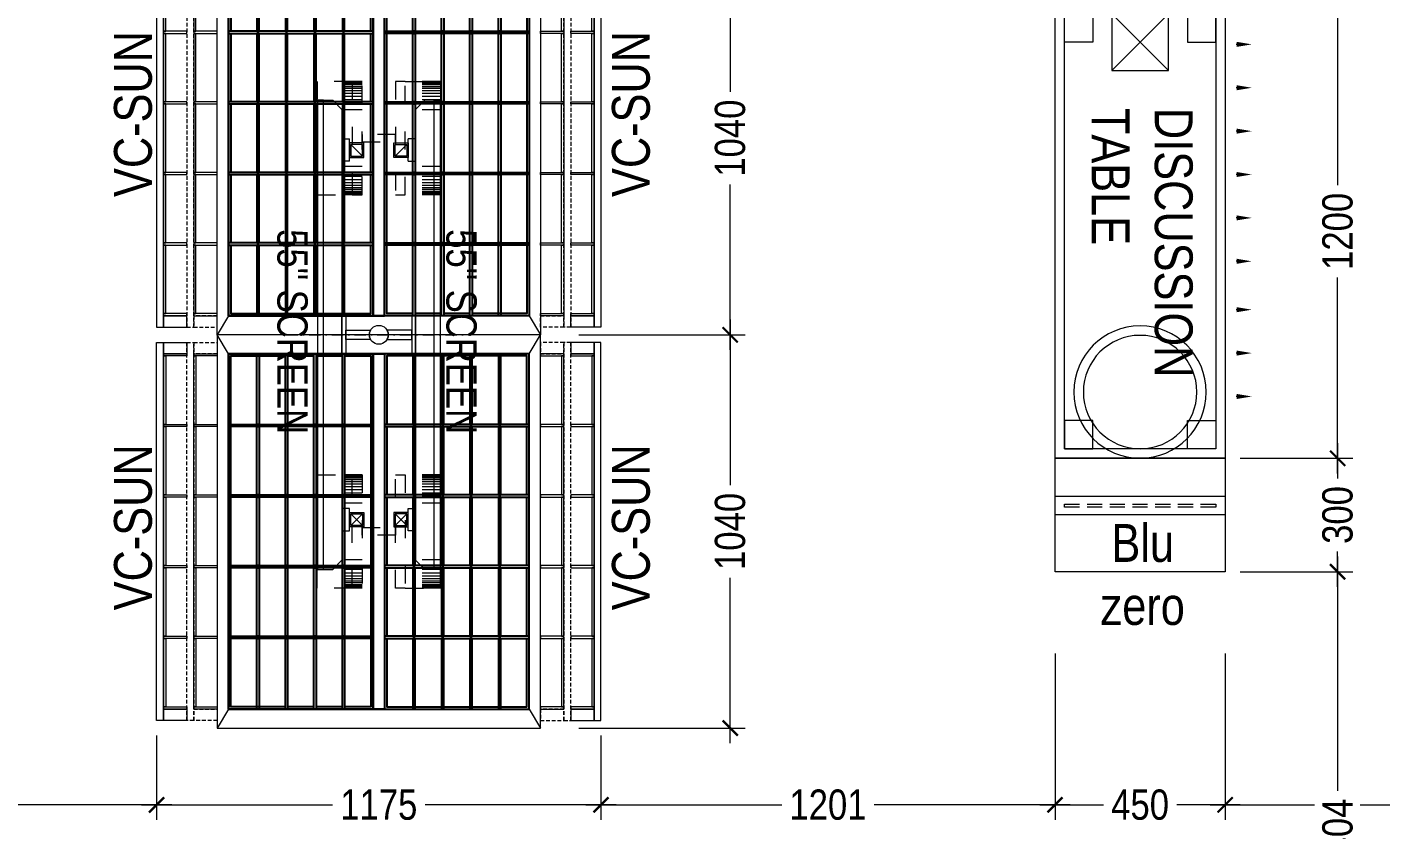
# Model space of a CAD drawing. Extents: x 8916 to 22657, y -1037022 to -1027677.
# Drawn here: x 17147 to 20727, y -1035155 to -1033031 of the extents above; entities that cross this region are included whole.
import ezdxf
from ezdxf.lldxf.tags import DXFTag

# ---------------------------------------------------------------- set-up
doc = ezdxf.new("R2010")
doc.units = 0
doc.header["$LTSCALE"] = 40
doc.header["$MEASUREMENT"] = 0
doc.header["$PDMODE"] = 3
for name, pattern in [('a_p6_plan_L18$0$HIDDEN', [0.375, 0.25, -0.125]), ('ACAD_ISO03W100', [30, 12, -18]), ('D10_DASHED', [0.75, 0.5, -0.25]), ('DASHDOT2', [0.5, 0.25, -0.125, 0, -0.125]), ('HIDDEN2', [0.1875, 0.125, -0.0625])]:
    doc.linetypes.add(name, pattern=pattern)
for name, color, linetype, lineweight in [('dimensions', 149, 'Continuous', 5), ('Floor-Unit', 1, 'Continuous', 13), ('LENS_FURNITURE', 13, 'Continuous', 9), ('LENS_TEXT', 31, 'HIDDEN2', 5), ('LN-DIMENSION', 252, 'Continuous', 5), ('LN-ELEVATION-1', 81, 'Continuous', 25), ('LN-ELEVATION-2', 103, 'Continuous', 20), ('LN-ELEVATION-3', 125, 'a_p6_plan_L18$0$HIDDEN', 18), ('LN-ELEVATION-4', 145, 'Continuous', 13), ('LN-ELEVATION-5', 167, 'Continuous', 5), ('TV', 3, 'Continuous', 18)]:
    doc.layers.add(name, color=color, linetype=linetype, lineweight=lineweight)
doc.styles.get("Standard").update_dxf_attribs({"font": 'ARIALN.TTF'})
tags = doc.linetypes.add('DASHED2', pattern=[0.375, 0.25, -0.125]).pattern_tags.tags
tags[6:7] = [DXFTag(74, 4), DXFTag(75, 0), DXFTag(340, '0'), DXFTag(46, 1.0), DXFTag(50, 0.0), DXFTag(44, 0.0), DXFTag(45, 0.0)]
tags[4:5] = [DXFTag(74, 4), DXFTag(75, 0), DXFTag(340, '0'), DXFTag(46, 1.0), DXFTag(50, 0.0), DXFTag(44, 0.0), DXFTag(45, 0.0)]
doc.dimstyles.new('Working', dxfattribs={"dimscale": 0.8, "dimtxt": 100, "dimasz": 50, "dimexe": 50, "dimexo": 50, "dimgap": 0, "dimtad": 0, "dimdec": 0, "dimzin": 0, "dimdsep": 46, "dimtxsty": 'Standard', "dimblk": 'ARCHTICK', "dimcen": 0, "dimdle": 50, "dimclrd": 250, "dimclre": 8, "dimclrt": 7, "dimadec": 0, "dimazin": 0, "dimtfac": 1, "dimtdec": 0, "dimtofl": 0, "dimtmove": 1, "dimatfit": 3, "dimfxl": 3, "dimtolj": 1, "dimlwd": 5, "dimlwe": 0, "dimarcsym": 0})

# ---------------------------------------------------------------- blocks, each defined once
blk = doc.blocks.new('blu zero rack details')
at = {"layer": 'LENS_FURNITURE', "color": 1, "ltscale": 0.5}
for points in [[(86206.7, 120883.4), (86206.7, 120433.4), (85906.7, 120433.4), (85906.7, 120883.4)], [(86106.7, 120883.4), (86106.7, 120433.4), (86056.7, 120433.4), (86056.7, 120883.4)]]:
    blk.add_lwpolyline(points, close=True, dxfattribs=at)
at = {"layer": 'LENS_FURNITURE', "color": 1, "linetype": 'D10_DASHED', "ltscale": 2}
blk.add_lwpolyline([(86085.7, 120858.4), (86085.7, 120458.4), (86077.7, 120458.4), (86077.7, 120858.4)], close=True, dxfattribs=at)
blk = doc.blocks.new('D-Table-1200')
at = {"layer": 'LN-ELEVATION-1', "linetype": 'ByBlock', "lineweight": -2}
for p, q in [((-1094.5, -480.3), (-1094.5, -479)), ((-979.8, -480.3), (-979.8, -479)), ((-865.1, -480.3), (-865.1, -479)), ((-750.4, -480.3), (-750.4, -479)), ((-635.6, -480.3), (-635.6, -479)), ((-520.9, -480.3), (-520.9, -479)), ((-392.9, -480.3), (-392.9, -479)), ((-278.1, -480.3), (-278.1, -479)), ((-163.4, -480.3), (-163.4, -479))]:
    blk.add_line(p, q, dxfattribs=at)
for points in [[(0, 0), (-1200, 0), (-1200, -450), (0, -450)], [(-25, -25), (-1175, -25), (-1175, -425), (-25, -425)]]:
    blk.add_lwpolyline(points, close=True, dxfattribs=at)
for radius in [175, 150]:
    blk.add_circle((-175, -225), radius, dxfattribs=at)
for points in [[(-1087.9, -480.3), (-1101.2, -480.3), (-1094.5, -520.3)], [(-973.1, -480.3), (-986.5, -480.3), (-979.8, -520.3)], [(-858.4, -480.3), (-871.8, -480.3), (-865.1, -520.3)], [(-743.7, -480.3), (-757, -480.3), (-750.4, -520.3)], [(-629, -480.3), (-642.3, -480.3), (-635.6, -520.3)], [(-514.2, -480.3), (-527.6, -480.3), (-520.9, -520.3)], [(-386.2, -480.3), (-399.5, -480.3), (-392.9, -520.3)], [(-271.5, -480.3), (-284.8, -480.3), (-278.1, -520.3)], [(-156.7, -480.3), (-170.1, -480.3), (-163.4, -520.3)]]:
    blk.add_solid(points, dxfattribs=at)
at = {"layer": 'LN-ELEVATION-5', "linetype": 'ByBlock', "lineweight": -2}
for p, q in [((-1025, -300), (-1175, -150)), ((-1175, -300), (-1025, -150))]:
    blk.add_line(p, q, dxfattribs=at)
for points in [[(-1100, -25), (-1175, -25), (-1175, -100), (-1100, -100)], [(-100, -25), (-25, -25), (-25, -100), (-100, -100)], [(-1025, -300), (-1175, -300), (-1175, -150), (-1025, -150)], [(-1100, -425), (-1175, -425), (-1175, -350), (-1100, -350)], [(-100, -425), (-25, -425), (-25, -350), (-100, -350)]]:
    blk.add_lwpolyline(points, close=True, dxfattribs=at)
blk = doc.blocks.new('55 DER4')
at = {"layer": 'TV', "ltscale": 12}
for p, q in [((2111558.8, 1135690.5), (2111583.2, 1135690.5)), ((2111583.2, 1135690.5), (2111607.7, 1135666)), ((2111607.7, 1134473.9), (2111607.7, 1135666)), ((2111607.7, 1135587.9), (2111627.2, 1135587.9)), ((2111627.2, 1135587.9), (2111627.2, 1135529.3)), ((2111627.2, 1135529.3), (2111607.7, 1135529.3)), ((2111627.2, 1134610.6), (2111607.7, 1134610.6)), ((2111627.2, 1134610.6), (2111627.2, 1134552)), ((2111607.7, 1134552), (2111627.2, 1134552)), ((2111558.8, 1134449.5), (2111583.2, 1134449.5)), ((2111583.2, 1134449.5), (2111607.7, 1134473.9))]:
    blk.add_line(p, q, dxfattribs=at)
at = {"layer": 'TV'}
for p, q in [((2111661.6, 1135543.3), (2111631, 1135573.9)), ((2111661.6, 1135573.9), (2111631, 1135543.3)), ((2111661.6, 1134597.1), (2111631, 1134566.5))]:
    blk.add_line(p, q, dxfattribs=at)
at = {"layer": 'TV', "ltscale": 12}
blk.add_lwpolyline([(2111542.6, 1135690.5), (2111558.8, 1135690.5), (2111558.8, 1134449.5), (2111542.6, 1134449.5)], close=True, dxfattribs=at)
at = {"layer": 'TV'}
for points in [[(2111627.2, 1135577.7), (2111627.2, 1135539.5), (2111665.4, 1135539.5), (2111665.4, 1135577.7)], [(2111631, 1135573.9), (2111631, 1135543.3), (2111661.6, 1135543.3), (2111661.6, 1135573.9)], [(2111627.2, 1134562.7), (2111627.2, 1134600.9), (2111665.4, 1134600.9), (2111665.4, 1134562.7)], [(2111631, 1134566.5), (2111631, 1134597.1), (2111661.6, 1134597.1), (2111661.6, 1134566.5)]]:
    blk.add_lwpolyline(points, close=True, dxfattribs=at)
blk = doc.blocks.new('ffgd')
at = {"layer": 'LN-ELEVATION-4', "linetype": 'ACAD_ISO03W100', "ltscale": 0.1}
blk.add_lwpolyline([(0, 47.3), (0, -41.5), (-20, -41.5), (-20, 47.3)], close=True, dxfattribs=at)
at = {"layer": 'LN-ELEVATION-5', "linetype": 'ACAD_ISO03W100', "ltscale": 0.1}
for p, q in [((-159.9, 165.7), (-159.9, 47.3)), ((-159.7, 165.7), (-159.7, 47.3)), ((-159.4, 165.7), (-159.4, 47.3)), ((-159, 165.7), (-159, 47.3)), ((-158.5, 165.7), (-158.5, 47.3)), ((-157.9, 165.7), (-157.9, 47.3)), ((-157.1, 165.7), (-157.1, 47.3)), ((-156.1, 165.7), (-156.1, 47.3)), ((-154.1, 165.7), (-154.1, 47.3)), ((-151.1, 165.7), (-151.1, 47.3)), ((-146.1, 165.7), (-146.1, 47.3)), ((-141.1, 165.7), (-141.1, 47.3)), ((-135.1, 165.7), (-135.1, 47.3)), ((-128.1, 165.7), (-128.1, 47.3)), ((-120.1, 165.7), (-120.1, 47.3)), ((-111.1, 165.7), (-111.1, 47.3)), ((-102.1, 165.7), (-102.1, 47.3)), ((-85, 165.7), (-85, 47.3)), ((65, 165.7), (65, 47.3)), ((82.1, 165.7), (82.1, 47.3)), ((91.1, 165.7), (91.1, 47.3)), ((100.1, 165.7), (100.1, 47.3)), ((108.1, 165.7), (108.1, 47.3)), ((115.1, 165.7), (115.1, 47.3)), ((121.1, 165.7), (121.1, 47.3)), ((126.1, 165.7), (126.1, 47.3)), ((131.1, 165.7), (131.1, 47.3)), ((134.1, 165.7), (134.1, 47.3)), ((136.1, 165.7), (136.1, 47.3)), ((137.1, 165.7), (137.1, 47.3)), ((137.9, 165.7), (137.9, 47.3)), ((138.5, 165.7), (138.5, 47.3)), ((139, 165.7), (139, 47.3)), ((139.4, 165.7), (139.4, 47.3)), ((139.7, 165.7), (139.7, 47.3)), ((139.9, 165.7), (139.9, 47.3)), ((-159.9, -41.5), (-159.9, -159.9)), ((-159.7, -41.5), (-159.7, -159.9)), ((-159.4, -41.5), (-159.4, -159.9)), ((-159, -41.5), (-159, -159.9)), ((-158.5, -41.5), (-158.5, -159.9)), ((-157.9, -41.5), (-157.9, -159.9)), ((-157.1, -41.5), (-157.1, -159.9)), ((-156.1, -41.5), (-156.1, -159.9)), ((-154.1, -41.5), (-154.1, -159.9)), ((-151.1, -41.5), (-151.1, -159.9)), ((-146.1, -41.5), (-146.1, -159.9)), ((-141.1, -41.5), (-141.1, -159.9)), ((-135.1, -41.5), (-135.1, -159.9)), ((-128.1, -41.5), (-128.1, -159.9)), ((-120.1, -41.5), (-120.1, -159.9)), ((-111.1, -41.5), (-111.1, -159.9)), ((-102.1, -41.5), (-102.1, -159.9)), ((-85, -41.5), (-85, -159.9)), ((65, -41.5), (65, -159.9)), ((82.1, -41.5), (82.1, -159.9)), ((91.1, -41.5), (91.1, -159.9)), ((100.1, -41.5), (100.1, -159.9)), ((108.1, -41.5), (108.1, -159.9)), ((115.1, -41.5), (115.1, -159.9)), ((121.1, -41.5), (121.1, -159.9)), ((126.1, -41.5), (126.1, -159.9)), ((131.1, -41.5), (131.1, -159.9)), ((134.1, -41.5), (134.1, -159.9)), ((136.1, -41.5), (136.1, -159.9)), ((137.1, -41.5), (137.1, -159.9)), ((137.9, -41.5), (137.9, -159.9)), ((138.5, -41.5), (138.5, -159.9)), ((139, -41.5), (139, -159.9)), ((139.4, -41.5), (139.4, -159.9)), ((139.7, -41.5), (139.7, -159.9)), ((139.9, -41.5), (139.9, -159.9))]:
    blk.add_line(p, q, dxfattribs=at)
for points in [[(140, 73), (140, 165.7), (-160, 165.7), (-160, 73)], [(140, -67.1), (140, -159.9), (-160, -159.9), (-160, -67.1)]]:
    blk.add_lwpolyline(points, dxfattribs=at)
for points in [[(140, 73), (140, 47.3), (-160, 47.3), (-160, 73)], [(140, -41.5), (140, -67.1), (-160, -67.1), (-160, -41.5)]]:
    blk.add_lwpolyline(points, close=True, dxfattribs=at)
blk = doc.blocks.new('A$Cf47e29e2')
at = {"layer": 'LN-ELEVATION-1'}
for points in [[(-341.8, -6), (-341.8, 934), (453.2, 934), (453.2, -6)], [(40.7, -6), (40.7, 934), (-341.8, 934), (-341.8, -6)], [(-260.8, 747.2), (-260.8, 934), (-266.8, 934), (-266.8, 747.2)], [(-185.4, 747.2), (-185.4, 934), (-191.4, 934), (-191.4, 747.2)], [(-110.1, 747.2), (-110.1, 934), (-116.1, 934), (-116.1, 747.2)], [(-34.7, 747.2), (-34.7, 934), (-40.7, 934), (-40.7, 747.2)], [(70.7, -6), (70.7, 934), (40.7, 934), (40.7, -6)], [(70.7, -6), (70.7, 934), (453.2, 934), (453.2, -6)], [(146.1, 747.2), (146.1, 934), (152.1, 934), (152.1, 747.2)], [(221.4, 747.2), (221.4, 934), (227.4, 934), (227.4, 747.2)], [(296.8, 747.2), (296.8, 934), (302.8, 934), (302.8, 747.2)], [(372.2, 747.2), (372.2, 934), (378.2, 934), (378.2, 747.2)], [(40.7, 741.2), (40.7, 747.2), (-341.8, 747.2), (-341.8, 741.2)], [(-260.8, 560.4), (-260.8, 741.2), (-266.8, 741.2), (-266.8, 560.4)], [(-185.4, 560.4), (-185.4, 741.2), (-191.4, 741.2), (-191.4, 560.4)], [(-110.1, 560.4), (-110.1, 741.2), (-116.1, 741.2), (-116.1, 560.4)], [(-34.7, 560.4), (-34.7, 741.2), (-40.7, 741.2), (-40.7, 560.4)], [(70.7, 741.2), (70.7, 747.2), (453.2, 747.2), (453.2, 741.2)], [(146.1, 560.4), (146.1, 741.2), (152.1, 741.2), (152.1, 560.4)], [(221.4, 560.4), (221.4, 741.2), (227.4, 741.2), (227.4, 560.4)], [(296.8, 560.4), (296.8, 741.2), (302.8, 741.2), (302.8, 560.4)], [(372.2, 560.4), (372.2, 741.2), (378.2, 741.2), (378.2, 560.4)], [(40.7, 554.4), (40.7, 560.4), (-341.8, 560.4), (-341.8, 554.4)], [(-260.8, 373.6), (-260.8, 554.4), (-266.8, 554.4), (-266.8, 373.6)], [(-185.4, 373.6), (-185.4, 554.4), (-191.4, 554.4), (-191.4, 373.6)], [(-110.1, 373.6), (-110.1, 554.4), (-116.1, 554.4), (-116.1, 373.6)], [(-34.7, 373.6), (-34.7, 554.4), (-40.7, 554.4), (-40.7, 373.6)], [(70.7, 554.4), (70.7, 560.4), (453.2, 560.4), (453.2, 554.4)], [(146.1, 373.6), (146.1, 554.4), (152.1, 554.4), (152.1, 373.6)], [(221.4, 373.6), (221.4, 554.4), (227.4, 554.4), (227.4, 373.6)], [(296.8, 373.6), (296.8, 554.4), (302.8, 554.4), (302.8, 373.6)], [(372.2, 373.6), (372.2, 554.4), (378.2, 554.4), (378.2, 373.6)], [(40.7, 367.6), (40.7, 373.6), (-341.8, 373.6), (-341.8, 367.6)], [(-260.8, 186.8), (-260.8, 367.6), (-266.8, 367.6), (-266.8, 186.8)], [(-185.4, 186.8), (-185.4, 367.6), (-191.4, 367.6), (-191.4, 186.8)], [(-110.1, 186.8), (-110.1, 367.6), (-116.1, 367.6), (-116.1, 186.8)], [(-34.7, 186.8), (-34.7, 367.6), (-40.7, 367.6), (-40.7, 186.8)], [(70.7, 367.6), (70.7, 373.6), (453.2, 373.6), (453.2, 367.6)], [(146.1, 186.8), (146.1, 367.6), (152.1, 367.6), (152.1, 186.8)], [(221.4, 186.8), (221.4, 367.6), (227.4, 367.6), (227.4, 186.8)], [(296.8, 186.8), (296.8, 367.6), (302.8, 367.6), (302.8, 186.8)], [(372.2, 186.8), (372.2, 367.6), (378.2, 367.6), (378.2, 186.8)], [(40.7, 180.8), (40.7, 186.8), (-341.8, 186.8), (-341.8, 180.8)], [(-260.8, -6), (-260.8, 180.8), (-266.8, 180.8), (-266.8, -6)], [(-185.4, -6), (-185.4, 180.8), (-191.4, 180.8), (-191.4, -6)], [(-110.1, -6), (-110.1, 180.8), (-116.1, 180.8), (-116.1, -6)], [(-34.7, -6), (-34.7, 180.8), (-40.7, 180.8), (-40.7, -6)], [(70.7, 180.8), (70.7, 186.8), (453.2, 186.8), (453.2, 180.8)], [(146.1, -6), (146.1, 180.8), (152.1, 180.8), (152.1, -6)], [(221.4, -6), (221.4, 180.8), (227.4, 180.8), (227.4, -6)], [(296.8, -6), (296.8, 180.8), (302.8, 180.8), (302.8, -6)], [(372.2, -6), (372.2, 180.8), (378.2, 180.8), (378.2, -6)]]:
    blk.add_lwpolyline(points, close=True, dxfattribs=at)
for points in [[(-191.4, 928), (-335.8, 928), (-335.8, 747.2)], [(-116.1, 928), (-185.4, 928)], [(-40.7, 928), (-110.1, 928)], [(34.7, 747.2), (34.7, 928), (-34.7, 928)], [(76.7, 747.2), (76.7, 928), (146.1, 928)], [(152.1, 928), (221.4, 928)], [(227.4, 928), (296.8, 928)], [(302.8, 928), (447.2, 928), (447.2, 747.2)], [(-335.8, 741.2), (-335.8, 560.4)], [(34.7, 560.4), (34.7, 741.2)], [(76.7, 560.4), (76.7, 741.2)], [(447.2, 741.2), (447.2, 560.4)], [(-335.8, 554.4), (-335.8, 373.6)], [(34.7, 373.6), (34.7, 554.4)], [(76.7, 373.6), (76.7, 554.4)], [(447.2, 554.4), (447.2, 373.6)], [(-335.8, 367.6), (-335.8, 186.8)], [(34.7, 186.8), (34.7, 367.6)], [(76.7, 186.8), (76.7, 367.6)], [(447.2, 367.6), (447.2, 186.8)], [(-335.8, 180.8), (-335.8, 0), (-191.4, 0)], [(-34.7, 0), (34.7, 0), (34.7, 180.8)], [(146.1, 0), (76.7, 0), (76.7, 180.8)], [(447.2, 180.8), (447.2, 0), (302.8, 0)], [(-185.4, 0), (-116.1, 0)], [(-110.1, 0), (-40.7, 0)], [(221.4, 0), (152.1, 0)], [(296.8, 0), (227.4, 0)]]:
    blk.add_lwpolyline(points, dxfattribs=at)
at = {"layer": 'LN-ELEVATION-2'}
blk.add_lwpolyline([(-371.8, -56), (-371.8, 984), (483.2, 984), (483.2, -56)], close=True, dxfattribs=at)
for points in [[(-341.8, 934), (-371.8, 984)], [(453.2, 934), (483.2, 984)], [(-341.8, -6), (-371.8, -56)], [(453.2, -6), (483.2, -56)]]:
    blk.add_lwpolyline(points, dxfattribs=at)
at = {"layer": 'LN-ELEVATION-3'}
for points in [[(-433.8, -36), (-433.8, 964), (-451.8, 964), (-451.8, -36)], [(-371.8, 934), (-371.8, 964), (-433.8, 964), (-433.8, 934)], [(483.2, 934), (483.2, 964), (545.2, 964), (545.2, 934)], [(545.2, -36), (545.2, 964), (563.2, 964), (563.2, -36)], [(-371.8, -36), (-371.8, -6), (-433.8, -6), (-433.8, -36)], [(483.2, -36), (483.2, -6), (545.2, -6), (545.2, -36)]]:
    blk.add_lwpolyline(points, close=True, dxfattribs=at)
at = {"layer": 'LN-ELEVATION-4'}
for points in [[(-513.8, -36), (-513.8, 964), (-531.8, 964), (-531.8, -36)], [(-451.8, 934), (-451.8, 964), (-513.8, 964), (-513.8, 934)], [(-371.8, 928), (-371.8, 934), (-433.8, 934), (-433.8, 928)], [(483.2, 928), (483.2, 934), (545.2, 934), (545.2, 928)], [(563.2, 934), (563.2, 964), (625.2, 964), (625.2, 934)], [(625.2, -36), (625.2, 964), (643.2, 964), (643.2, -36)], [(-427.8, 747.2), (-427.8, 928), (-433.8, 928), (-433.8, 747.2)], [(539.2, 747.2), (539.2, 928), (545.2, 928), (545.2, 747.2)], [(-371.8, 741.2), (-371.8, 747.2), (-433.8, 747.2), (-433.8, 741.2)], [(-427.8, 560.4), (-427.8, 741.2), (-433.8, 741.2), (-433.8, 560.4)], [(483.2, 741.2), (483.2, 747.2), (545.2, 747.2), (545.2, 741.2)], [(539.2, 560.4), (539.2, 741.2), (545.2, 741.2), (545.2, 560.4)], [(-371.8, 554.4), (-371.8, 560.4), (-433.8, 560.4), (-433.8, 554.4)], [(-427.8, 373.6), (-427.8, 554.4), (-433.8, 554.4), (-433.8, 373.6)], [(483.2, 554.4), (483.2, 560.4), (545.2, 560.4), (545.2, 554.4)], [(539.2, 373.6), (539.2, 554.4), (545.2, 554.4), (545.2, 373.6)], [(-371.8, 367.6), (-371.8, 373.6), (-433.8, 373.6), (-433.8, 367.6)], [(-427.8, 186.8), (-427.8, 367.6), (-433.8, 367.6), (-433.8, 186.8)], [(483.2, 367.6), (483.2, 373.6), (545.2, 373.6), (545.2, 367.6)], [(539.2, 186.8), (539.2, 367.6), (545.2, 367.6), (545.2, 186.8)], [(-371.8, 180.8), (-371.8, 186.8), (-433.8, 186.8), (-433.8, 180.8)], [(-427.8, 0), (-427.8, 180.8), (-433.8, 180.8), (-433.8, 0)], [(483.2, 180.8), (483.2, 186.8), (545.2, 186.8), (545.2, 180.8)], [(539.2, 0), (539.2, 180.8), (545.2, 180.8), (545.2, 0)], [(-371.8, -6), (-371.8, 0), (-433.8, 0), (-433.8, -6)], [(483.2, -6), (483.2, 0), (545.2, 0), (545.2, -6)], [(-451.8, -36), (-451.8, -6), (-513.8, -6), (-513.8, -36)], [(563.2, -36), (563.2, -6), (625.2, -6), (625.2, -36)]]:
    blk.add_lwpolyline(points, close=True, dxfattribs=at)
at = {"layer": 'LN-ELEVATION-5'}
for points in [[(-451.8, 928), (-451.8, 934), (-513.8, 934), (-513.8, 928)], [(563.2, 928), (563.2, 934), (625.2, 934), (625.2, 928)], [(-507.8, 747.2), (-507.8, 928), (-513.8, 928), (-513.8, 747.2)], [(619.2, 747.2), (619.2, 928), (625.2, 928), (625.2, 747.2)], [(-451.8, 741.2), (-451.8, 747.2), (-513.8, 747.2), (-513.8, 741.2)], [(-507.8, 560.4), (-507.8, 741.2), (-513.8, 741.2), (-513.8, 560.4)], [(563.2, 741.2), (563.2, 747.2), (625.2, 747.2), (625.2, 741.2)], [(619.2, 560.4), (619.2, 741.2), (625.2, 741.2), (625.2, 560.4)], [(-451.8, 554.4), (-451.8, 560.4), (-513.8, 560.4), (-513.8, 554.4)], [(-507.8, 373.6), (-507.8, 554.4), (-513.8, 554.4), (-513.8, 373.6)], [(563.2, 554.4), (563.2, 560.4), (625.2, 560.4), (625.2, 554.4)], [(619.2, 373.6), (619.2, 554.4), (625.2, 554.4), (625.2, 373.6)], [(-451.8, 367.6), (-451.8, 373.6), (-513.8, 373.6), (-513.8, 367.6)], [(-507.8, 186.8), (-507.8, 367.6), (-513.8, 367.6), (-513.8, 186.8)], [(563.2, 367.6), (563.2, 373.6), (625.2, 373.6), (625.2, 367.6)], [(619.2, 186.8), (619.2, 367.6), (625.2, 367.6), (625.2, 186.8)], [(-451.8, 180.8), (-451.8, 186.8), (-513.8, 186.8), (-513.8, 180.8)], [(-507.8, 0), (-507.8, 180.8), (-513.8, 180.8), (-513.8, 0)], [(563.2, 180.8), (563.2, 186.8), (625.2, 186.8), (625.2, 180.8)], [(619.2, 0), (619.2, 180.8), (625.2, 180.8), (625.2, 0)], [(-451.8, -6), (-451.8, 0), (-513.8, 0), (-513.8, -6)], [(563.2, -6), (563.2, 0), (625.2, 0), (625.2, -6)]]:
    blk.add_lwpolyline(points, close=True, dxfattribs=at)
at = {"layer": 'LN-DIMENSION', "xscale": -1, "rotation": 270}
blk.add_blockref('ffgd', (52.8, 474), dxfattribs=at)
blk = doc.blocks.new('_ArchTick')
at = {"const_width": 0.15}
blk.add_lwpolyline([(-0.5, -0.5), (0.5, 0.5)], dxfattribs=at)
blk = doc.blocks.new('*D89')
at = {"layer": 'Defpoints', "color": 0, "ltscale": 50, "transparency": 16777216}
for p in [(16247.4, -1033949.7), (17489.9, -1034865.2), (17489.9, -1035088.2)]:
    blk.add_point(p, dxfattribs=at)
at = {"layer": 'dimensions', "color": 8, "linetype": 'DASHED2', "lineweight": 0, "ltscale": 50, "transparency": 16777216}
for p, q in [((16247.4, -1034688.2), (16247.4, -1035128.2)), ((17489.9, -1034905.2), (17489.9, -1035128.2))]:
    blk.add_line(p, q, dxfattribs=at)
at = {"layer": 'dimensions', "color": 250, "linetype": 'DASHED2', "lineweight": 5, "ltscale": 50, "transparency": 16777216}
for p, q in [((16207.4, -1035088.2), (16774, -1035088.2)), ((17529.9, -1035088.2), (16963.2, -1035088.2))]:
    blk.add_line(p, q, dxfattribs=at)
at = {"layer": 'dimensions', "color": 250, "lineweight": 5, "ltscale": 50, "transparency": 16777216, "xscale": 40, "yscale": 40, "zscale": 40, "rotation": 180}
blk.add_blockref('_ArchTick', (16247.4, -1035088.2), dxfattribs=at)
at = {"layer": 'dimensions', "color": 250, "lineweight": 5, "ltscale": 50, "transparency": 16777216, "xscale": 40, "yscale": 40, "zscale": 40}
blk.add_blockref('_ArchTick', (17489.9, -1035088.2), dxfattribs=at)
at = {"layer": 'dimensions', "color": 7, "ltscale": 50, "transparency": 16777216, "insert": (16868.6, -1035088.2), "char_height": 80, "attachment_point": 5, "bg_fill": 3, "box_fill_scale": 1.25, "bg_fill_color": 9, "bg_fill_true_color": 13158600, "bg_fill_transparency": 0}
blk.add_mtext('\\A1;1242', dxfattribs=at)
blk = doc.blocks.new('*D90')
at = {"layer": 'Defpoints', "color": 0, "ltscale": 50, "transparency": 16777216}
for p in [(17489.9, -1034865.2), (18664.9, -1034865.2), (18664.9, -1035088.2)]:
    blk.add_point(p, dxfattribs=at)
at = {"layer": 'dimensions', "color": 8, "linetype": 'DASHED2', "lineweight": 0, "ltscale": 50, "transparency": 16777216}
for p, q in [((17489.9, -1034905.2), (17489.9, -1035128.2)), ((18664.9, -1034905.2), (18664.9, -1035128.2))]:
    blk.add_line(p, q, dxfattribs=at)
at = {"layer": 'dimensions', "color": 250, "linetype": 'DASHED2', "lineweight": 5, "ltscale": 50, "transparency": 16777216}
for p, q in [((17449.9, -1035088.2), (17982.3, -1035088.2)), ((18704.9, -1035088.2), (18172.5, -1035088.2))]:
    blk.add_line(p, q, dxfattribs=at)
at = {"layer": 'dimensions', "color": 250, "lineweight": 5, "ltscale": 50, "transparency": 16777216, "xscale": 40, "yscale": 40, "zscale": 40, "rotation": 180}
blk.add_blockref('_ArchTick', (17489.9, -1035088.2), dxfattribs=at)
at = {"layer": 'dimensions', "color": 250, "lineweight": 5, "ltscale": 50, "transparency": 16777216, "xscale": 40, "yscale": 40, "zscale": 40}
blk.add_blockref('_ArchTick', (18664.9, -1035088.2), dxfattribs=at)
at = {"layer": 'dimensions', "color": 7, "ltscale": 50, "transparency": 16777216, "insert": (18077.4, -1035088.2), "char_height": 80, "attachment_point": 5, "bg_fill": 3, "box_fill_scale": 1.25, "bg_fill_color": 9, "bg_fill_true_color": 13158600, "bg_fill_transparency": 0}
blk.add_mtext('\\A1;1175', dxfattribs=at)
blk = doc.blocks.new('*D91')
at = {"layer": 'Defpoints', "color": 0, "ltscale": 50, "transparency": 16777216}
for p in [(19865.4, -1034471.7), (18664.9, -1034865.2), (19865.4, -1035088.2)]:
    blk.add_point(p, dxfattribs=at)
at = {"layer": 'dimensions', "color": 8, "linetype": 'DASHED2', "lineweight": 0, "ltscale": 50, "transparency": 16777216}
for p, q in [((19865.4, -1034688.2), (19865.4, -1035128.2)), ((18664.9, -1034905.2), (18664.9, -1035128.2))]:
    blk.add_line(p, q, dxfattribs=at)
at = {"layer": 'dimensions', "color": 250, "linetype": 'DASHED2', "lineweight": 5, "ltscale": 50, "transparency": 16777216}
for p, q in [((18624.9, -1035088.2), (19176.6, -1035088.2)), ((19905.4, -1035088.2), (19353.7, -1035088.2))]:
    blk.add_line(p, q, dxfattribs=at)
at = {"layer": 'dimensions', "color": 250, "lineweight": 5, "ltscale": 50, "transparency": 16777216, "xscale": 40, "yscale": 40, "zscale": 40, "rotation": 180}
blk.add_blockref('_ArchTick', (18664.9, -1035088.2), dxfattribs=at)
at = {"layer": 'dimensions', "color": 250, "lineweight": 5, "ltscale": 50, "transparency": 16777216, "xscale": 40, "yscale": 40, "zscale": 40}
blk.add_blockref('_ArchTick', (19865.4, -1035088.2), dxfattribs=at)
at = {"layer": 'dimensions', "color": 7, "ltscale": 50, "transparency": 16777216, "insert": (19265.1, -1035088.2), "char_height": 80, "attachment_point": 5, "bg_fill": 3, "box_fill_scale": 1.25, "bg_fill_color": 9, "bg_fill_true_color": 13158600, "bg_fill_transparency": 0}
blk.add_mtext('\\A1;1201', dxfattribs=at)
blk = doc.blocks.new('*D92')
at = {"layer": 'Defpoints', "color": 0, "ltscale": 50, "transparency": 16777216}
for p in [(19865.4, -1034471.7), (20315.4, -1034471.7), (20315.4, -1035088.2)]:
    blk.add_point(p, dxfattribs=at)
at = {"layer": 'dimensions', "color": 8, "linetype": 'DASHED2', "lineweight": 0, "ltscale": 50, "transparency": 16777216}
for p, q in [((19865.4, -1034688.2), (19865.4, -1035128.2)), ((20315.4, -1034688.2), (20315.4, -1035128.2))]:
    blk.add_line(p, q, dxfattribs=at)
at = {"layer": 'dimensions', "color": 250, "linetype": 'DASHED2', "lineweight": 5, "ltscale": 50, "transparency": 16777216}
for p, q in [((19825.4, -1035088.2), (20016.7, -1035088.2)), ((20355.4, -1035088.2), (20164.1, -1035088.2))]:
    blk.add_line(p, q, dxfattribs=at)
at = {"layer": 'dimensions', "color": 250, "lineweight": 5, "ltscale": 50, "transparency": 16777216, "xscale": 40, "yscale": 40, "zscale": 40, "rotation": 180}
blk.add_blockref('_ArchTick', (19865.4, -1035088.2), dxfattribs=at)
at = {"layer": 'dimensions', "color": 250, "lineweight": 5, "ltscale": 50, "transparency": 16777216, "xscale": 40, "yscale": 40, "zscale": 40}
blk.add_blockref('_ArchTick', (20315.4, -1035088.2), dxfattribs=at)
at = {"layer": 'dimensions', "color": 7, "ltscale": 50, "transparency": 16777216, "insert": (20090.4, -1035088.2), "char_height": 80, "attachment_point": 5, "bg_fill": 3, "box_fill_scale": 1.25, "bg_fill_color": 9, "bg_fill_true_color": 13158600, "bg_fill_transparency": 0}
blk.add_mtext('\\A1;450', dxfattribs=at)
blk = doc.blocks.new('*D93')
at = {"layer": 'Defpoints', "color": 0, "ltscale": 50, "transparency": 16777216}
for p in [(20315.4, -1034471.7), (21555.4, -1035088.2), (21555.4, -1035146.7)]:
    blk.add_point(p, dxfattribs=at)
at = {"layer": 'dimensions', "color": 8, "linetype": 'DASHED2', "lineweight": 0, "ltscale": 50, "transparency": 16777216}
for p, q in [((20315.4, -1034688.2), (20315.4, -1035128.2)), ((21555.4, -1035106.7), (21555.4, -1035048.2))]:
    blk.add_line(p, q, dxfattribs=at)
at = {"layer": 'dimensions', "color": 250, "linetype": 'DASHED2', "lineweight": 5, "ltscale": 50, "transparency": 16777216}
for p, q in [((20275.4, -1035088.2), (20840.6, -1035088.2)), ((21595.4, -1035088.2), (21030.1, -1035088.2))]:
    blk.add_line(p, q, dxfattribs=at)
at = {"layer": 'dimensions', "color": 250, "lineweight": 5, "ltscale": 50, "transparency": 16777216, "xscale": 40, "yscale": 40, "zscale": 40, "rotation": 180}
blk.add_blockref('_ArchTick', (20315.4, -1035088.2), dxfattribs=at)
at = {"layer": 'dimensions', "color": 250, "lineweight": 5, "ltscale": 50, "transparency": 16777216, "xscale": 40, "yscale": 40, "zscale": 40}
blk.add_blockref('_ArchTick', (21555.4, -1035088.2), dxfattribs=at)
at = {"layer": 'dimensions', "color": 7, "ltscale": 50, "transparency": 16777216, "insert": (20935.4, -1035088.2), "char_height": 80, "attachment_point": 5, "bg_fill": 3, "box_fill_scale": 1.25, "bg_fill_color": 9, "bg_fill_true_color": 13158600, "bg_fill_transparency": 0}
blk.add_mtext('\\A1;1240', dxfattribs=at)
blk = doc.blocks.new('*D94')
at = {"layer": 'Defpoints', "color": 0, "ltscale": 50, "transparency": 16777216}
for p in [(20315.4, -1034471.7), (20612.7, -1034471.7), (20371.4, -1035875.7)]:
    blk.add_point(p, dxfattribs=at)
at = {"layer": 'dimensions', "color": 250, "linetype": 'DASHED2', "lineweight": 5, "ltscale": 50, "transparency": 16777216}
for p, q in [((20612.7, -1034431.7), (20612.7, -1035079)), ((20612.7, -1035915.7), (20612.7, -1035268.5))]:
    blk.add_line(p, q, dxfattribs=at)
at = {"layer": 'dimensions', "color": 8, "linetype": 'DASHED2', "lineweight": 0, "ltscale": 50, "transparency": 16777216}
for p, q in [((20355.4, -1034471.7), (20652.7, -1034471.7)), ((20411.4, -1035875.7), (20652.7, -1035875.7))]:
    blk.add_line(p, q, dxfattribs=at)
at = {"layer": 'dimensions', "color": 250, "lineweight": 5, "ltscale": 50, "transparency": 16777216, "xscale": 40, "yscale": 40, "zscale": 40}
for p, rotation in [((20612.7, -1034471.7), 90), ((20612.7, -1035875.7), 270)]:
    blk.add_blockref('_ArchTick', p, dxfattribs=dict(at, rotation=rotation))
at = {"layer": 'dimensions', "color": 7, "ltscale": 50, "transparency": 16777216, "insert": (20612.7, -1035173.7), "char_height": 80, "attachment_point": 5, "rotation": 90, "bg_fill": 3, "box_fill_scale": 1.25, "bg_fill_color": 9, "bg_fill_true_color": 13158600, "bg_fill_transparency": 0}
blk.add_mtext('\\A1;1404', dxfattribs=at)
blk = doc.blocks.new('*D95')
at = {"layer": 'Defpoints', "color": 0, "ltscale": 50, "transparency": 16777216}
for p in [(20315.4, -1034171.7), (20612.7, -1034171.7), (20315.4, -1034471.7)]:
    blk.add_point(p, dxfattribs=at)
at = {"layer": 'dimensions', "color": 250, "linetype": 'DASHED2', "lineweight": 5, "ltscale": 50, "transparency": 16777216}
for p, q in [((20612.7, -1034131.7), (20612.7, -1034249.4)), ((20612.7, -1034511.7), (20612.7, -1034394.1))]:
    blk.add_line(p, q, dxfattribs=at)
at = {"layer": 'dimensions', "color": 8, "linetype": 'DASHED2', "lineweight": 0, "ltscale": 50, "transparency": 16777216}
for p, q in [((20355.4, -1034171.7), (20652.7, -1034171.7)), ((20355.4, -1034471.7), (20652.7, -1034471.7))]:
    blk.add_line(p, q, dxfattribs=at)
at = {"layer": 'dimensions', "color": 250, "lineweight": 5, "ltscale": 50, "transparency": 16777216, "xscale": 40, "yscale": 40, "zscale": 40}
for p, rotation in [((20612.7, -1034171.7), 90), ((20612.7, -1034471.7), 270)]:
    blk.add_blockref('_ArchTick', p, dxfattribs=dict(at, rotation=rotation))
at = {"layer": 'dimensions', "color": 7, "ltscale": 50, "transparency": 16777216, "insert": (20612.7, -1034321.7), "char_height": 80, "attachment_point": 5, "rotation": 90, "bg_fill": 3, "box_fill_scale": 1.25, "bg_fill_color": 9, "bg_fill_true_color": 13158600, "bg_fill_transparency": 0}
blk.add_mtext('\\A1;300', dxfattribs=at)
blk = doc.blocks.new('*D96')
at = {"layer": 'Defpoints', "color": 0, "ltscale": 50, "transparency": 16777216}
for p in [(20315.4, -1032971.7), (20612.7, -1032971.7), (20315.4, -1034171.7)]:
    blk.add_point(p, dxfattribs=at)
at = {"layer": 'dimensions', "color": 250, "linetype": 'DASHED2', "lineweight": 5, "ltscale": 50, "transparency": 16777216}
for p, q in [((20612.7, -1032931.7), (20612.7, -1033477)), ((20612.7, -1034211.7), (20612.7, -1033666.5))]:
    blk.add_line(p, q, dxfattribs=at)
at = {"layer": 'dimensions', "color": 8, "linetype": 'DASHED2', "lineweight": 0, "ltscale": 50, "transparency": 16777216}
for p, q in [((20355.4, -1032971.7), (20652.7, -1032971.7)), ((20355.4, -1034171.7), (20652.7, -1034171.7))]:
    blk.add_line(p, q, dxfattribs=at)
at = {"layer": 'dimensions', "color": 250, "lineweight": 5, "ltscale": 50, "transparency": 16777216, "xscale": 40, "yscale": 40, "zscale": 40}
for p, rotation in [((20612.7, -1032971.7), 90), ((20612.7, -1034171.7), 270)]:
    blk.add_blockref('_ArchTick', p, dxfattribs=dict(at, rotation=rotation))
at = {"layer": 'dimensions', "color": 7, "ltscale": 50, "transparency": 16777216, "insert": (20612.7, -1033571.7), "char_height": 80, "attachment_point": 5, "rotation": 90, "bg_fill": 3, "box_fill_scale": 1.25, "bg_fill_color": 9, "bg_fill_true_color": 13158600, "bg_fill_transparency": 0}
blk.add_mtext('\\A1;1200', dxfattribs=at)
blk = doc.blocks.new('*D99')
at = {"layer": 'Defpoints', "color": 0, "ltscale": 50, "transparency": 16777216}
for p in [(18504.9, -1033845.2), (19006.5, -1033845.2), (18504.9, -1034885.2)]:
    blk.add_point(p, dxfattribs=at)
at = {"layer": 'dimensions', "color": 250, "linetype": 'DASHED2', "lineweight": 5, "ltscale": 50, "transparency": 16777216}
for p, q in [((19006.5, -1033805.2), (19006.5, -1034270.5)), ((19006.5, -1034925.2), (19006.5, -1034460))]:
    blk.add_line(p, q, dxfattribs=at)
at = {"layer": 'dimensions', "color": 8, "linetype": 'DASHED2', "lineweight": 0, "ltscale": 50, "transparency": 16777216}
for p, q in [((18606.5, -1033845.2), (19046.5, -1033845.2)), ((18606.5, -1034885.2), (19046.5, -1034885.2))]:
    blk.add_line(p, q, dxfattribs=at)
at = {"layer": 'dimensions', "color": 250, "lineweight": 5, "ltscale": 50, "transparency": 16777216, "xscale": 40, "yscale": 40, "zscale": 40}
for p, rotation in [((19006.5, -1033845.2), 90), ((19006.5, -1034885.2), 270)]:
    blk.add_blockref('_ArchTick', p, dxfattribs=dict(at, rotation=rotation))
at = {"layer": 'dimensions', "color": 7, "ltscale": 50, "transparency": 16777216, "insert": (19006.5, -1034365.2), "char_height": 80, "attachment_point": 5, "rotation": 90, "bg_fill": 3, "box_fill_scale": 1.25, "bg_fill_color": 9, "bg_fill_true_color": 13158600, "bg_fill_transparency": 0}
blk.add_mtext('\\A1;1040', dxfattribs=at)
blk = doc.blocks.new('*D100')
at = {"layer": 'Defpoints', "color": 0, "ltscale": 50, "transparency": 16777216}
for p in [(18504.9, -1032805.2), (19006.5, -1032805.2), (18504.9, -1033845.2)]:
    blk.add_point(p, dxfattribs=at)
at = {"layer": 'dimensions', "color": 250, "linetype": 'DASHED2', "lineweight": 5, "ltscale": 50, "transparency": 16777216}
for p, q in [((19006.5, -1032765.2), (19006.5, -1033230.5)), ((19006.5, -1033885.2), (19006.5, -1033420))]:
    blk.add_line(p, q, dxfattribs=at)
at = {"layer": 'dimensions', "color": 8, "linetype": 'DASHED2', "lineweight": 0, "ltscale": 50, "transparency": 16777216}
for p, q in [((18606.5, -1032805.2), (19046.5, -1032805.2)), ((18606.5, -1033845.2), (19046.5, -1033845.2))]:
    blk.add_line(p, q, dxfattribs=at)
at = {"layer": 'dimensions', "color": 250, "lineweight": 5, "ltscale": 50, "transparency": 16777216, "xscale": 40, "yscale": 40, "zscale": 40}
for p, rotation in [((19006.5, -1032805.2), 90), ((19006.5, -1033845.2), 270)]:
    blk.add_blockref('_ArchTick', p, dxfattribs=dict(at, rotation=rotation))
at = {"layer": 'dimensions', "color": 7, "ltscale": 50, "transparency": 16777216, "insert": (19006.5, -1033325.2), "char_height": 80, "attachment_point": 5, "rotation": 90, "bg_fill": 3, "box_fill_scale": 1.25, "bg_fill_color": 9, "bg_fill_true_color": 13158600, "bg_fill_transparency": 0}
blk.add_mtext('\\A1;1040', dxfattribs=at)

msp = doc.modelspace()

# ---------------------------------------------------------------- linework, layer by layer
at = {"layer": 'Floor-Unit', "linetype": 'DASHDOT2', "ltscale": 3}
msp.add_line((17832.9, -1033845.2), (18321.9, -1033845.2), dxfattribs=at)
at = {"layer": 'Floor-Unit'}
for points in [[(17980, -1033895.2), (17980, -1033795.2), (17990, -1033795.2), (17990, -1033895.2)], [(18174.8, -1033895.2), (18174.8, -1033795.2), (18164.8, -1033795.2), (18164.8, -1033895.2)]]:
    msp.add_lwpolyline(points, close=True, dxfattribs=at)
for points in [[(18055.7, -1033857.7), (17990, -1033857.7), (17990, -1033832.7), (18055.7, -1033832.7, 0.267949), (18055.7, -1033857.7, -1)], [(18099, -1033857.7), (18164.8, -1033857.7), (18164.8, -1033832.7), (18099, -1033832.7, -0.267949), (18099, -1033857.7, 1)]]:
    msp.add_lwpolyline(points, format="xyb", dxfattribs=at)
msp.add_circle((18077.4, -1033845.2), 25, dxfattribs=at)

# ---------------------------------------------------------------- block references
msp.add_blockref('A$Cf47e29e2', (18021.7, -1033789.2))
at = {"xscale": -1, "rotation": 180}
msp.add_blockref('A$Cf47e29e2', (18021.7, -1033901.2), dxfattribs=at)
at = {"layer": 'Floor-Unit', "xscale": -1}
for name, p, rotation in [('D-Table-1200', (19865.4, -1034171.7), 90), ('55 DER4', (-2093627.7, 101224.7), 180)]:
    msp.add_blockref(name, p, dxfattribs=dict(at, rotation=rotation))
at = {"layer": 'Floor-Unit'}
for name, p, rotation in [('55 DER4', (2129782.5, 101224.7), 180), ('blu zero rack details', (140748.8, -1120378.4), 90)]:
    msp.add_blockref(name, p, dxfattribs=dict(at, rotation=rotation))

# ---------------------------------------------------------------- texts
at = {"layer": 'Floor-Unit', "color": 0, "ltscale": 2, "char_height": 80, "attachment_point": 5, "rotation": 270}
for insert in [(17848.6, -1033836.8), (18295.6, -1033836.8)]:
    msp.add_mtext('\\pxqc,t3;55" SCREEN', dxfattribs=dict(at, insert=insert))
at = {"layer": 'LENS_TEXT', "linetype": 'Continuous', "ltscale": 3, "char_height": 100, "attachment_point": 5}
for s, insert, width, rotation in [('\\pxql;VC-SUN', (17428, -1033358.4), 244.677, 90), ('\\pxql;VC-SUN', (18744.6, -1033358.4), 244.677, 90), ('\\pxql;DISCUSSION TABLE', (20095.9, -1033520.9), 551.363, 270), ('\\pxql;VC-SUN', (17428, -1034451.4), 244.677, 90), ('\\pxql;VC-SUN', (18744.6, -1034451.4), 244.677, 90)]:
    msp.add_mtext(s, dxfattribs=dict(at, insert=insert, width=width, rotation=rotation))
at = {"layer": 'LENS_TEXT', "insert": (19918.7, -1034345.7), "char_height": 100, "width": 357.25, "attachment_point": 1}
msp.add_mtext('\\pxqc,t8;Blu zero', dxfattribs=at)

# ---------------------------------------------------------------- next in the draw order: dimensions: what is measured, and where the dimension line sits
at = {"layer": 'dimensions', "ltscale": 50}
dim = msp.add_linear_dim(base=(17489.8878577, -1035088.2435891), p1=(16247.3878587, -1033949.7312383), p2=(17489.8878577, -1034865.2289568), dimstyle='Working', override={"dimfxl": 500, "dimfxlon": 1, "dimtfill": 1, "dimarcsym": 1}, dxfattribs=at)
dim.commit()
dim.dimension.update_dxf_attribs({"geometry": '*D89', "text_midpoint": (16868.6378582, -1035088.2435891)})

# ---------------------------------------------------------------- next in the draw order: dimensions: what is measured, and where the dimension line sits
dim = msp.add_linear_dim(base=(18664.9, -1035088.2), p1=(17489.9, -1034865.2), p2=(18664.9, -1034865.2), dimstyle='Working', override={"dimfxl": 500, "dimfxlon": 1, "dimtfill": 1, "dimarcsym": 1}, dxfattribs=at)
dim.commit()
dim.dimension.update_dxf_attribs({"geometry": '*D90', "text_midpoint": (18077.4, -1035088.2)})

# ---------------------------------------------------------------- next in the draw order: dimensions: what is measured, and where the dimension line sits
dim = msp.add_linear_dim(base=(19865.3878577, -1035088.2435891), p1=(18664.8878577, -1034865.2289568), p2=(19865.3878577, -1034471.7289568), dimstyle='Working', override={"dimfxl": 500, "dimfxlon": 1, "dimtfill": 1, "dimarcsym": 1}, dxfattribs=at)
dim.commit()
dim.dimension.update_dxf_attribs({"geometry": '*D91', "text_midpoint": (19265.1378577, -1035088.2435891)})

# ---------------------------------------------------------------- next in the draw order: dimensions: what is measured, and where the dimension line sits
dim = msp.add_linear_dim(base=(19006.5, -1033845.2), p1=(18504.9, -1034885.2), p2=(18504.9, -1033845.2), angle=90, dimstyle='Working', override={"dimfxl": 500, "dimfxlon": 1, "dimtfill": 1, "dimarcsym": 1}, dxfattribs=at)
dim.commit()
dim.dimension.update_dxf_attribs({"geometry": '*D99', "text_midpoint": (19006.5, -1034365.2)})
dim = msp.add_linear_dim(base=(20315.4, -1035088.2), p1=(19865.4, -1034471.7), p2=(20315.4, -1034471.7), dimstyle='Working', override={"dimfxl": 500, "dimfxlon": 1, "dimtfill": 1, "dimarcsym": 1}, dxfattribs=at)
dim.commit()
dim.dimension.update_dxf_attribs({"geometry": '*D92', "text_midpoint": (20090.4, -1035088.2)})

# ---------------------------------------------------------------- next in the draw order: dimensions: what is measured, and where the dimension line sits
dim = msp.add_linear_dim(base=(19006.5, -1032805.2), p1=(18504.9, -1033845.2), p2=(18504.9, -1032805.2), angle=90, dimstyle='Working', override={"dimfxl": 500, "dimfxlon": 1, "dimtfill": 1, "dimarcsym": 1}, dxfattribs=at)
dim.commit()
dim.dimension.update_dxf_attribs({"geometry": '*D100', "text_midpoint": (19006.5, -1033325.2)})
dim = msp.add_linear_dim(base=(21555.4, -1035088.2), p1=(20315.4, -1034471.7), p2=(21555.4, -1035146.7), dimstyle='Working', override={"dimfxl": 500, "dimfxlon": 1, "dimtfill": 1, "dimarcsym": 1}, dxfattribs=at)
dim.commit()
dim.dimension.update_dxf_attribs({"geometry": '*D93', "text_midpoint": (20935.4, -1035088.2)})

# ---------------------------------------------------------------- next in the draw order: dimensions: what is measured, and where the dimension line sits
dim = msp.add_linear_dim(base=(20612.7, -1034471.7), p1=(20371.4, -1035875.7), p2=(20315.4, -1034471.7), angle=90, dimstyle='Working', override={"dimfxl": 500, "dimfxlon": 1, "dimtfill": 1, "dimarcsym": 1}, dxfattribs=at)
dim.commit()
dim.dimension.update_dxf_attribs({"geometry": '*D94', "text_midpoint": (20612.7, -1035173.7)})

# ---------------------------------------------------------------- next in the draw order: dimensions: what is measured, and where the dimension line sits
dim = msp.add_linear_dim(base=(20612.7, -1034171.7), p1=(20315.4, -1034471.7), p2=(20315.4, -1034171.7), angle=90, dimstyle='Working', override={"dimfxl": 500, "dimfxlon": 1, "dimtfill": 1, "dimarcsym": 1}, dxfattribs=at)
dim.commit()
dim.dimension.update_dxf_attribs({"geometry": '*D95', "text_midpoint": (20612.7, -1034321.7)})

# ---------------------------------------------------------------- next in the draw order: dimensions: what is measured, and where the dimension line sits
dim = msp.add_linear_dim(base=(20612.7, -1032971.7), p1=(20315.4, -1034171.7), p2=(20315.4, -1032971.7), angle=90, dimstyle='Working', override={"dimfxl": 500, "dimfxlon": 1, "dimtfill": 1, "dimarcsym": 1}, dxfattribs=at)
dim.commit()
dim.dimension.update_dxf_attribs({"geometry": '*D96', "text_midpoint": (20612.7, -1033571.7)})

doc.saveas('drawing.dxf')
